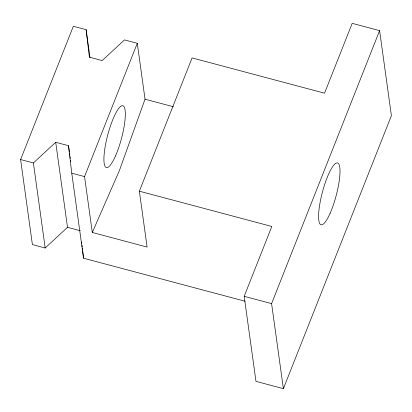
<?xml version="1.0" encoding="UTF-8"?>
<svg xmlns="http://www.w3.org/2000/svg" width="412" height="412" viewBox="0 0 412 412"><rect width="100%" height="100%" fill="white"/><g stroke="black" fill="none" stroke-linecap="round" stroke-linejoin="round"><path stroke-width="0.62" d="M69.381 152.033L68.5 145.683L55.708 142.279L67.511 227.321L45.191 248.003L32.399 244.594L20.6 159.552L73.336 26.27L86.123 29.679L89.383 57.17L102.171 60.579L124.491 39.897L137.284 43.306L145.034 99.189L119.346 170.692L92.303 232.471L147.115 247.071L139.359 191.183L192.095 57.907L324.553 93.189L352.193 23.335L379.601 30.637L391.4 115.679L283.389 388.665L255.981 381.363L244.182 296.321L271.822 226.466L139.359 191.183M92.303 232.471L84.548 176.583L137.284 43.306M283.389 388.665L271.59 303.618L379.601 30.637M45.191 248.003L33.387 162.956L55.708 142.279M145.034 99.189L173.364 106.739M20.6 159.552L33.387 162.956M68.5 145.683L71.76 173.179L84.548 176.583M67.511 227.321L80.299 230.73M244.182 296.321L271.59 303.618M71.76 173.179L83.559 258.221L245.063 301.239M86.123 29.679L90.001 57.623M69.556 153.305L69.819 155.211M69.999 156.483L70.261 158.388M70.524 160.294L70.699 161.561M81.633 241.978L81.782 243.224M82.003 245.099L82.225 246.973M82.374 248.225L82.596 250.099M82.745 251.346L83.559 258.221M330.141 213.215A31.997 7.097 -75.1 0 0 338.139 163.24A31.997 7.097 -75.1 0 0 319.63 205.114A31.997 7.097 -75.1 0 0 330.141 213.215M115.463 156.03A31.997 7.097 -75.1 0 0 123.456 106.059A31.997 7.097 -75.1 0 0 104.952 147.929A31.997 7.097 -75.1 0 0 115.463 156.03"/></g></svg>
